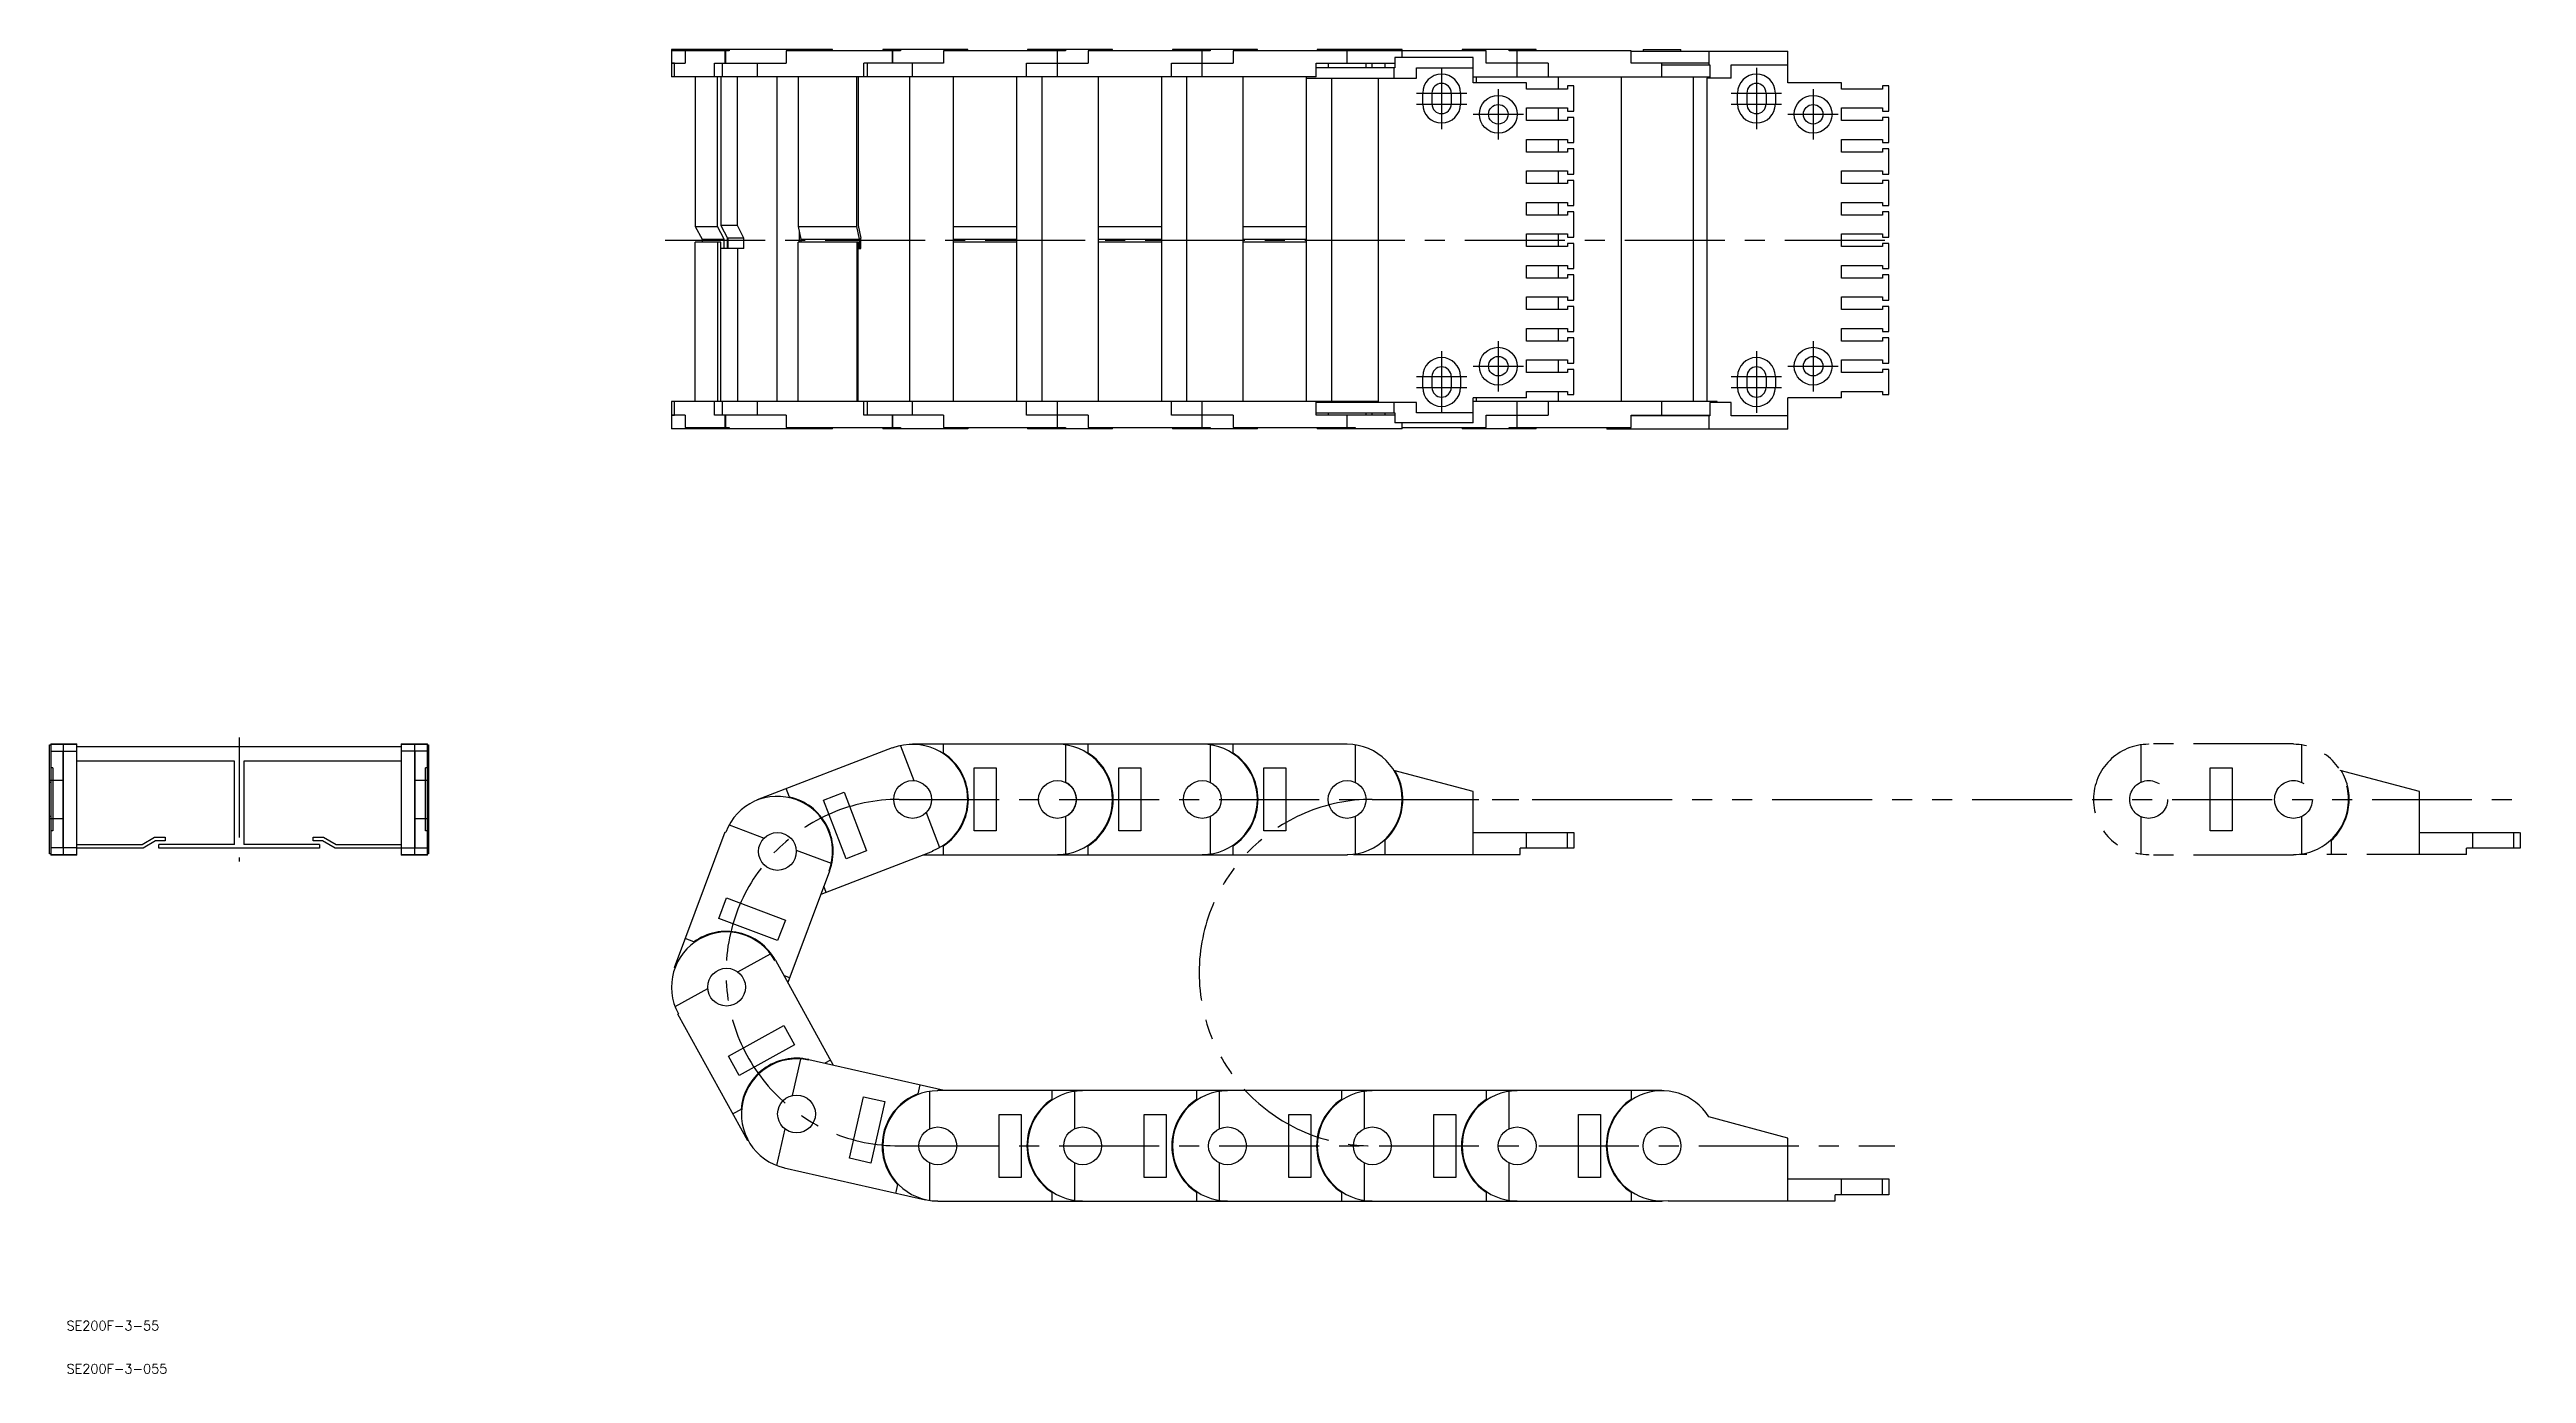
# Model space of a CAD drawing. Extents: x -198 to 589, y -300 to 120.
import ezdxf

# ---------------------------------------------------------------- set-up
doc = ezdxf.new("R2010")
doc.units = 0
doc.linetypes.add('CENTER', pattern=[50.8, 31.75, -6.35, 6.35, -6.35])
doc.linetypes.add('PHANTOM', pattern=[63.5, 31.75, -6.35, 6.35, -6.35, 6.35, -6.35])
doc.layers.get('0').update_dxf_attribs({"linetype": 'CONTINUOUS'})
doc.layers.add('CENTER', color=1, linetype='CONTINUOUS')
doc.styles.get("Standard").update_dxf_attribs({"font": 'txt.shx', "height": 3, "bigfont": 'bigfont.shx'})

# ---------------------------------------------------------------- blocks, each defined once
blk = doc.blocks.new('*U2')
at = {"color": 7, "linetype": 'CONTINUOUS'}
blk.add_text('SE200F-3-055', height=3, dxfattribs=at).set_placement((-192.13, -299.96))
blk = doc.blocks.new('*U3')
at = {"color": 7, "linetype": 'CONTINUOUS'}
blk.add_text('SE200F-3-55', height=3, dxfattribs=at).set_placement((-192.13, -286.29))

msp = doc.modelspace()

# ---------------------------------------------------------------- linework, layer by layer
at = {"color": 7, "linetype": 'CONTINUOUS'}
for p, q in [((0, 120.4), (0, 111.7)), ((51.15, 120.4), (0, 120.4)), ((18.32, 120), (0, 120)), ((4.37, 120), (4.37, 116.05)), ((17.08, 116.05), (17.08, 120)), ((17.27, 116.05), (17.27, 120)), ((18.32, 120.4), (18.32, 120)), ((36.45, 120), (36.45, 116.05)), ((72.7, 120), (36.45, 120)), ((51.15, 120), (51.15, 120.4)), ((94.09, 120.4), (67.09, 120.4)), ((67.09, 120.4), (67.09, 120)), ((70.23, 116.05), (70.23, 120)), ((70.3, 116.05), (70.3, 120)), ((70.59, 120.4), (70.59, 120)), ((72.7, 120.4), (72.7, 120)), ((86.39, 120), (86.39, 116.05)), ((125.09, 120), (86.39, 120)), ((94.09, 120), (94.09, 120.4)), ((140.09, 120.4), (113.09, 120.4)), ((113.09, 120.4), (113.09, 120)), ((116.59, 120.4), (116.59, 120)), ((122.59, 111.7), (122.59, 120)), ((125.09, 120.4), (125.09, 120)), ((171.09, 120), (132.39, 120)), ((132.39, 120), (132.39, 116.05)), ((140.09, 120), (140.09, 120.4)), ((186.09, 120.4), (159.09, 120.4)), ((159.09, 120.4), (159.09, 120)), ((162.59, 120.4), (162.59, 120)), ((168.59, 111.7), (168.59, 120)), ((171.09, 120.4), (171.09, 120)), ((178.39, 120), (178.39, 116.05)), ((258.79, 120), (178.39, 120)), ((186.09, 120), (186.09, 120.4)), ((232.09, 120.4), (205.09, 120.4)), ((205.09, 120.4), (205.09, 120)), ((214.59, 116.05), (214.59, 120)), ((217.09, 120.4), (217.09, 120)), ((232.09, 117.85), (232.09, 120.4)), ((274.59, 120.4), (251.09, 120.4)), ((251.09, 120.4), (251.09, 120)), ((258.79, 116.05), (258.79, 120)), ((266.09, 120), (266.09, 120.4)), ((304.79, 120), (266.09, 120)), ((268.59, 111.7), (268.59, 120)), ((274.59, 120), (274.59, 120.4)), ((304.79, 116.05), (304.79, 120)), ((304.79, 119.85), (354.59, 119.85)), ((308.59, 120.4), (320.59, 120.4)), ((308.59, 120.4), (308.59, 119.85)), ((320.59, 119.85), (320.59, 120.4)), ((329.45, 119.85), (329.45, 115.6)), ((354.59, 109.85), (354.59, 119.85)), ((0, 116.05), (4.37, 116.05)), ((0.93, 116.05), (0, 116.05)), ((204.79, 111.7), (0, 111.7)), ((0.93, 111.7), (0.93, 116.05)), ((7.55, 111.7), (7.55, 64.2)), ((13.64, 111.7), (13.64, 116.05)), ((13.64, 116.05), (36.45, 116.05)), ((14.58, 64.2), (14.58, 111.7)), ((15.7, 111.7), (15.7, 64.52)), ((16.15, 116.05), (16.15, 111.7)), ((20.92, 64.52), (20.92, 111.7)), ((27.3, 111.7), (27.3, 116.05)), ((33.49, 111.7), (33.49, 8.7)), ((40.22, 111.7), (40.22, 64.2)), ((58.89, 64.2), (58.89, 111.7)), ((59.32, 111.7), (59.32, 64.52)), ((61.08, 111.7), (61.08, 116.05)), ((86.39, 116.05), (61.08, 116.05)), ((62.15, 116.05), (62.15, 111.7)), ((75.58, 111.7), (75.58, 8.7)), ((76.59, 111.7), (76.59, 116.05)), ((89.59, 8.7), (89.59, 111.7)), ((109.59, 111.7), (109.59, 8.7)), ((112.79, 116.05), (132.39, 116.05)), ((112.79, 111.7), (112.79, 116.05)), ((117.59, 111.7), (117.59, 8.7)), ((135.59, 8.7), (135.59, 111.7)), ((155.59, 111.7), (155.59, 8.7)), ((158.79, 116.05), (178.39, 116.05)), ((158.79, 111.7), (158.79, 116.05)), ((163.59, 111.7), (163.59, 8.7)), ((181.59, 8.7), (181.59, 111.7)), ((201.59, 111.7), (201.59, 8.7)), ((201.59, 111.35), (236.59, 111.35)), ((204.79, 116.05), (229.73, 116.05)), ((204.79, 111.7), (204.79, 116.05)), ((229.73, 114.6), (204.79, 114.6)), ((208.59, 116.05), (208.59, 114.6)), ((209.59, 111.35), (209.59, 8.7)), ((220.59, 114.6), (220.59, 116.05)), ((222.59, 114.6), (222.59, 116.05)), ((224.59, 8.35), (224.59, 111.35)), ((226.59, 116.05), (226.59, 114.6)), ((229.45, 114.6), (229.45, 111.35)), ((254.59, 117.85), (229.73, 117.85)), ((229.73, 117.85), (229.73, 114.6)), ((236.59, 114.6), (254.59, 114.6)), ((236.59, 111.35), (236.59, 114.6)), ((254.59, 109.85), (254.59, 117.85)), ((254.59, 111.7), (329.73, 111.7)), ((255.59, 111.7), (255.59, 109.85)), ((278.39, 116.05), (258.79, 116.05)), ((278.39, 116.05), (278.39, 111.7)), ((281.59, 111.7), (281.59, 107.85)), ((301.59, 111.7), (301.59, 8.7)), ((329.45, 116.05), (304.79, 116.05)), ((314.59, 111.7), (314.59, 116.05)), ((314.59, 115.6), (329.73, 115.6)), ((324.59, 8.7), (324.59, 111.7)), ((328.84, 111.35), (328.84, 8.7)), ((336.59, 111.35), (328.84, 111.35)), ((329.73, 115.6), (329.73, 111.35)), ((336.59, 115.6), (354.59, 115.6)), ((336.59, 111.35), (336.59, 115.6)), ((238.59, 103.1), (238.59, 106.6)), ((241.54, 106.6), (241.54, 103.1)), ((247.64, 106.6), (247.64, 103.1)), ((250.59, 106.6), (250.59, 103.1)), ((271.59, 109.85), (254.59, 109.85)), ((271.59, 107.85), (271.59, 109.85)), ((284.59, 107.85), (271.59, 107.85)), ((284.59, 108.85), (284.59, 107.85)), ((286.59, 108.85), (284.59, 108.85)), ((286.59, 100.85), (286.59, 108.85)), ((338.59, 103.1), (338.59, 106.6)), ((341.54, 106.6), (341.54, 103.1)), ((347.64, 106.6), (347.64, 103.1)), ((350.59, 106.6), (350.59, 103.1)), ((371.59, 109.85), (354.59, 109.85)), ((371.59, 107.85), (371.59, 109.85)), ((384.59, 107.85), (371.59, 107.85)), ((386.59, 108.85), (384.59, 108.85)), ((384.59, 108.85), (384.59, 107.85)), ((386.59, 100.85), (386.59, 108.85)), ((271.59, 101.85), (284.59, 101.85)), ((271.59, 97.85), (271.59, 101.85)), ((284.59, 97.85), (271.59, 97.85)), ((281.59, 101.85), (281.59, 97.85)), ((284.59, 101.85), (284.59, 100.85)), ((284.59, 100.85), (286.59, 100.85)), ((284.59, 98.85), (284.59, 97.85)), ((286.59, 98.85), (284.59, 98.85)), ((286.59, 90.85), (286.59, 98.85)), ((371.59, 101.85), (384.59, 101.85)), ((371.59, 97.85), (371.59, 101.85)), ((384.59, 97.85), (371.59, 97.85)), ((384.59, 101.85), (384.59, 100.85)), ((384.59, 100.85), (386.59, 100.85)), ((386.59, 98.85), (384.59, 98.85)), ((384.59, 98.85), (384.59, 97.85)), ((386.59, 90.85), (386.59, 98.85)), ((271.59, 91.85), (284.59, 91.85)), ((271.59, 87.85), (271.59, 91.85)), ((284.59, 87.85), (271.59, 87.85)), ((281.59, 91.85), (281.59, 87.85)), ((284.59, 91.85), (284.59, 90.85)), ((284.59, 90.85), (286.59, 90.85)), ((284.59, 88.85), (284.59, 87.85)), ((286.59, 88.85), (284.59, 88.85)), ((286.59, 80.85), (286.59, 88.85)), ((371.59, 91.85), (384.59, 91.85)), ((371.59, 87.85), (371.59, 91.85)), ((384.59, 87.85), (371.59, 87.85)), ((384.59, 91.85), (384.59, 90.85)), ((384.59, 90.85), (386.59, 90.85)), ((384.59, 88.85), (384.59, 87.85)), ((386.59, 88.85), (384.59, 88.85)), ((386.59, 80.85), (386.59, 88.85)), ((271.59, 77.85), (271.59, 81.85)), ((271.59, 81.85), (284.59, 81.85)), ((281.59, 81.85), (281.59, 77.85)), ((284.59, 81.85), (284.59, 80.85)), ((284.59, 80.85), (286.59, 80.85)), ((284.59, 78.85), (284.59, 77.85)), ((286.59, 78.85), (284.59, 78.85)), ((286.59, 70.85), (286.59, 78.85)), ((371.59, 81.85), (384.59, 81.85)), ((371.59, 77.85), (371.59, 81.85)), ((384.59, 81.85), (384.59, 80.85)), ((384.59, 80.85), (386.59, 80.85)), ((386.59, 78.85), (384.59, 78.85)), ((384.59, 78.85), (384.59, 77.85)), ((386.59, 70.85), (386.59, 78.85)), ((284.59, 77.85), (271.59, 77.85)), ((271.59, 71.85), (284.59, 71.85)), ((271.59, 67.85), (271.59, 71.85)), ((281.59, 71.85), (281.59, 67.85)), ((284.59, 71.85), (284.59, 70.85)), ((284.59, 70.85), (286.59, 70.85)), ((384.59, 77.85), (371.59, 77.85)), ((371.59, 71.85), (384.59, 71.85)), ((371.59, 67.85), (371.59, 71.85)), ((384.59, 71.85), (384.59, 70.85)), ((384.59, 70.85), (386.59, 70.85)), ((7.55, 64.2), (14.58, 64.2)), ((7.55, 64.2), (9.72, 60.2)), ((16.74, 60.2), (14.58, 64.2)), ((20.92, 64.52), (15.7, 64.52)), ((15.7, 64.52), (17.84, 60.56)), ((22.94, 60.52), (20.92, 64.52)), ((40.22, 64.2), (58.89, 64.2)), ((40.22, 64.2), (41.05, 60.2)), ((59.72, 60.2), (58.89, 64.2)), ((59.32, 64.52), (60.14, 60.56)), ((89.59, 64.2), (109.59, 64.2)), ((135.59, 64.2), (155.59, 64.2)), ((181.59, 64.2), (201.59, 64.2)), ((284.59, 67.85), (271.59, 67.85)), ((284.59, 68.85), (284.59, 67.85)), ((286.59, 68.85), (284.59, 68.85)), ((286.59, 60.85), (286.59, 68.85)), ((384.59, 67.85), (371.59, 67.85)), ((386.59, 68.85), (384.59, 68.85)), ((384.59, 68.85), (384.59, 67.85)), ((386.59, 60.85), (386.59, 68.85)), ((7.55, 8.7), (7.55, 59.2)), ((15.7, 59.2), (7.55, 59.2)), ((9.72, 60.2), (9.72, 59.2)), ((9.72, 60.2), (16.74, 60.2)), ((14.58, 59.2), (14.58, 8.7)), ((15.7, 8.7), (15.7, 59.2)), ((22.94, 57.2), (15.7, 57.2)), ((16.74, 57.2), (16.74, 60.2)), ((17.84, 57.2), (17.84, 60.56)), ((17.86, 60.52), (17.86, 57.2)), ((22.94, 60.52), (17.86, 60.52)), ((20.92, 57.2), (20.92, 8.7)), ((22.94, 57.2), (22.94, 60.52)), ((40.22, 8.7), (40.22, 59.2)), ((59.32, 59.2), (40.22, 59.2)), ((40.51, 62.8), (40.51, 59.2)), ((41.05, 60.2), (41.05, 59.2)), ((41.05, 60.2), (59.72, 60.2)), ((58.89, 59.2), (58.89, 8.7)), ((59.32, 8.7), (59.32, 59.2)), ((59.32, 57.2), (60.14, 57.2)), ((59.72, 57.2), (59.72, 60.2)), ((60.14, 57.2), (60.14, 60.56)), ((89.59, 60.2), (109.59, 60.2)), ((109.59, 59.2), (89.59, 59.2)), ((135.59, 60.2), (155.59, 60.2)), ((155.59, 59.2), (135.59, 59.2)), ((181.59, 60.2), (201.59, 60.2)), ((201.59, 59.2), (181.59, 59.2)), ((271.59, 57.85), (271.59, 61.85)), ((271.59, 61.85), (284.59, 61.85)), ((284.59, 57.85), (271.59, 57.85)), ((281.59, 61.85), (281.59, 57.85)), ((284.59, 61.85), (284.59, 60.85)), ((284.59, 60.85), (286.59, 60.85)), ((284.59, 58.85), (284.59, 57.85)), ((286.59, 58.85), (284.59, 58.85)), ((286.59, 50.85), (286.59, 58.85)), ((371.59, 57.85), (371.59, 61.85)), ((371.59, 61.85), (384.59, 61.85)), ((384.59, 57.85), (371.59, 57.85)), ((384.59, 61.85), (384.59, 60.85)), ((384.59, 60.85), (386.59, 60.85)), ((386.59, 58.85), (384.59, 58.85)), ((384.59, 58.85), (384.59, 57.85)), ((386.59, 50.85), (386.59, 58.85)), ((271.59, 51.85), (284.59, 51.85)), ((271.59, 47.85), (271.59, 51.85)), ((284.59, 47.85), (271.59, 47.85)), ((281.59, 51.85), (281.59, 47.85)), ((284.59, 51.85), (284.59, 50.85)), ((284.59, 50.85), (286.59, 50.85)), ((284.59, 48.85), (284.59, 47.85)), ((286.59, 48.85), (284.59, 48.85)), ((286.59, 40.85), (286.59, 48.85)), ((371.59, 51.85), (384.59, 51.85)), ((371.59, 47.85), (371.59, 51.85)), ((384.59, 47.85), (371.59, 47.85)), ((384.59, 51.85), (384.59, 50.85)), ((384.59, 50.85), (386.59, 50.85)), ((384.59, 48.85), (384.59, 47.85)), ((386.59, 48.85), (384.59, 48.85)), ((386.59, 40.85), (386.59, 48.85)), ((271.59, 37.85), (271.59, 41.85)), ((271.59, 41.85), (284.59, 41.85)), ((281.59, 41.85), (281.59, 37.85)), ((284.59, 41.85), (284.59, 40.85)), ((284.59, 40.85), (286.59, 40.85)), ((371.59, 41.85), (384.59, 41.85)), ((371.59, 37.85), (371.59, 41.85)), ((384.59, 41.85), (384.59, 40.85)), ((384.59, 40.85), (386.59, 40.85)), ((284.59, 37.85), (271.59, 37.85)), ((271.59, 31.85), (284.59, 31.85)), ((271.59, 27.85), (271.59, 31.85)), ((281.59, 31.85), (281.59, 27.85)), ((284.59, 38.85), (284.59, 37.85)), ((286.59, 38.85), (284.59, 38.85)), ((284.59, 31.85), (284.59, 30.85)), ((286.59, 30.85), (286.59, 38.85)), ((384.59, 37.85), (371.59, 37.85)), ((371.59, 31.85), (384.59, 31.85)), ((371.59, 27.85), (371.59, 31.85)), ((386.59, 38.85), (384.59, 38.85)), ((384.59, 38.85), (384.59, 37.85)), ((384.59, 31.85), (384.59, 30.85)), ((386.59, 30.85), (386.59, 38.85)), ((284.59, 27.85), (271.59, 27.85)), ((284.59, 30.85), (286.59, 30.85)), ((284.59, 28.85), (284.59, 27.85)), ((286.59, 28.85), (284.59, 28.85)), ((286.59, 20.85), (286.59, 28.85)), ((384.59, 27.85), (371.59, 27.85)), ((384.59, 30.85), (386.59, 30.85)), ((386.59, 28.85), (384.59, 28.85)), ((384.59, 28.85), (384.59, 27.85)), ((386.59, 20.85), (386.59, 28.85)), ((238.59, 13.1), (238.59, 16.6)), ((241.54, 16.6), (241.54, 13.1)), ((247.64, 16.6), (247.64, 13.1)), ((250.59, 16.6), (250.59, 13.1)), ((271.59, 21.85), (284.59, 21.85)), ((271.59, 17.85), (271.59, 21.85)), ((284.59, 17.85), (271.59, 17.85)), ((281.59, 21.85), (281.59, 17.85)), ((284.59, 21.85), (284.59, 20.85)), ((284.59, 20.85), (286.59, 20.85)), ((284.59, 18.85), (284.59, 17.85)), ((286.59, 18.85), (284.59, 18.85)), ((286.59, 10.85), (286.59, 18.85)), ((338.59, 13.1), (338.59, 16.6)), ((341.54, 16.6), (341.54, 13.1)), ((347.64, 16.6), (347.64, 13.1)), ((350.59, 16.6), (350.59, 13.1)), ((371.59, 21.85), (384.59, 21.85)), ((371.59, 17.85), (371.59, 21.85)), ((384.59, 17.85), (371.59, 17.85)), ((384.59, 21.85), (384.59, 20.85)), ((384.59, 20.85), (386.59, 20.85)), ((386.59, 18.85), (384.59, 18.85)), ((384.59, 18.85), (384.59, 17.85)), ((386.59, 10.85), (386.59, 18.85)), ((0, 8.7), (0, 0)), ((224.59, 8.7), (0, 8.7)), ((0.93, 4.35), (0.93, 8.7)), ((13.64, 4.35), (13.64, 8.7)), ((16.15, 8.7), (16.15, 4.35)), ((27.3, 4.35), (27.3, 8.7)), ((61.08, 4.35), (61.08, 8.7)), ((62.15, 8.7), (62.15, 4.36)), ((76.59, 4.35), (76.59, 8.7)), ((112.79, 4.35), (112.79, 8.7)), ((122.59, 0.4), (122.59, 8.7)), ((158.79, 4.35), (158.79, 8.7)), ((168.59, 0.4), (168.59, 8.7)), ((204.79, 4.36), (204.79, 8.7)), ((236.59, 8.35), (204.79, 8.35)), ((222.59, 8.35), (222.59, 8.7)), ((229.45, 8.35), (229.45, 5.1)), ((236.59, 5.1), (236.59, 8.35)), ((254.59, 1.85), (254.59, 9.85)), ((271.59, 9.85), (254.59, 9.85)), ((332.09, 8.7), (254.59, 8.7)), ((255.59, 9.85), (255.59, 8.7)), ((268.59, 0.4), (268.59, 8.7)), ((271.59, 11.85), (284.59, 11.85)), ((271.59, 9.85), (271.59, 11.85)), ((278.39, 8.7), (278.39, 4.35)), ((281.59, 11.85), (281.59, 8.7)), ((284.59, 11.85), (284.59, 10.85)), ((284.59, 10.85), (286.59, 10.85)), ((314.59, 4.35), (314.59, 8.7)), ((329.73, 8.35), (329.73, 4.1)), ((336.59, 8.35), (329.73, 8.35)), ((332.09, 8.35), (332.09, 8.7)), ((336.59, 4.1), (336.59, 8.35)), ((354.59, -0.15), (354.59, 9.85)), ((371.59, 9.85), (354.59, 9.85)), ((371.59, 11.85), (384.59, 11.85)), ((371.59, 9.85), (371.59, 11.85)), ((384.59, 11.85), (384.59, 10.85)), ((384.59, 10.85), (386.59, 10.85)), ((4.37, 4.36), (0, 4.36)), ((0, 4.35), (0.93, 4.35)), ((51.15, 0), (0, 0)), ((4.37, 4.36), (4.37, 0.4)), ((4.37, 0.4), (18.32, 0.4)), ((36.45, 4.35), (13.64, 4.35)), ((17.08, 0.4), (17.08, 4.35)), ((17.27, 0.4), (17.27, 4.35)), ((18.32, 0.4), (18.32, 0)), ((36.45, 4.35), (36.45, 0.4)), ((36.45, 0.4), (72.7, 0.4)), ((51.15, 0), (51.15, 0.4)), ((86.39, 4.35), (61.08, 4.35)), ((67.09, 0.4), (67.09, 0)), ((94.09, 0), (67.09, 0)), ((70.23, 0.4), (70.23, 4.35)), ((70.3, 0.4), (70.3, 4.35)), ((70.59, 0.4), (70.59, 0)), ((72.7, 0.4), (72.7, 0)), ((86.39, 4.35), (86.39, 0.4)), ((86.39, 0.4), (125.09, 0.4)), ((94.09, 0.4), (94.09, 0)), ((132.39, 4.35), (112.79, 4.35)), ((113.09, 0.4), (113.09, 0)), ((140.09, 0), (113.09, 0)), ((116.59, 0.4), (116.59, 0)), ((125.09, 0.4), (125.09, 0)), ((132.39, 4.35), (132.39, 0.4)), ((132.39, 0.4), (171.09, 0.4)), ((140.09, 0), (140.09, 0.4)), ((178.39, 4.35), (158.79, 4.35)), ((159.09, 0.4), (159.09, 0)), ((186.09, 0), (159.09, 0)), ((162.59, 0.4), (162.59, 0)), ((171.09, 0.4), (171.09, 0)), ((178.39, 4.35), (178.39, 0.4)), ((178.39, 0.4), (217.09, 0.4)), ((186.09, 0), (186.09, 0.4)), ((204.79, 5.1), (229.73, 5.1)), ((229.73, 4.36), (204.79, 4.36)), ((205.09, 0.4), (205.09, 0)), ((232.09, 0), (205.09, 0)), ((208.59, 5.1), (208.59, 4.35)), ((214.59, 0.4), (214.59, 4.35)), ((217.09, 0.4), (217.09, 0)), ((220.59, 4.35), (220.59, 5.1)), ((222.59, 4.35), (222.59, 5.1)), ((226.59, 5.1), (226.59, 4.36)), ((229.73, 5.1), (229.73, 1.85)), ((254.59, 1.85), (229.73, 1.85)), ((232.09, 0), (232.09, 1.85)), ((232.09, 0.4), (258.79, 0.4)), ((254.59, 5.1), (236.59, 5.1)), ((251.09, 0.4), (251.09, 0)), ((274.59, 0), (251.09, 0)), ((258.79, 0.4), (258.79, 4.35)), ((258.79, 4.35), (278.39, 4.35)), ((266.09, 0.4), (304.79, 0.4)), ((266.09, 0), (266.09, 0.4)), ((274.59, 0), (274.59, 0.4)), ((297.09, 0.4), (297.09, -0.15)), ((304.79, 0.4), (304.79, 4.35)), ((304.79, 4.35), (329.73, 4.35)), ((329.73, 4.1), (304.79, 4.1)), ((308.59, 4.35), (308.59, 4.1)), ((320.59, 4.1), (320.59, 4.35)), ((324.59, 4.1), (324.59, 4.35)), ((329.45, 4.1), (329.45, -0.15)), ((354.59, 4.1), (336.59, 4.1)), ((354.59, -0.15), (297.09, -0.15)), ((-197.53, -135.02), (-197.53, -100.38)), ((-197.53, -100.38), (-197.13, -100.38)), ((-197.13, -100), (-197.13, -135.4)), ((-197.13, -100), (-188.83, -100)), ((-197.13, -100.2), (-188.83, -100.2)), ((-193.18, -100), (-193.18, -135.4)), ((-188.83, -135.4), (-188.83, -100)), ((-85.83, -101), (-188.83, -101)), ((-85.83, -100), (-85.83, -135.4)), ((-85.83, -100), (-77.53, -100)), ((-85.83, -100.2), (-77.53, -100.2)), ((-81.48, -135.4), (-81.48, -100)), ((-77.53, -135.4), (-77.53, -100)), ((-77.53, -100.38), (-77.13, -100.38)), ((-77.13, -100.38), (-77.13, -135.02)), ((27.3, -117.7), (70.23, -101.18)), ((70.23, -101.18), (70.3, -101.37)), ((72.7, -100.64), (76.96, -111.71)), ((76.59, -100), (214.59, -100)), ((76.59, -100.2), (76.59, -100)), ((86.39, -102.96), (86.39, -100)), ((122.59, -100), (122.59, -100.2)), ((125.09, -100.38), (125.09, -112.25)), ((132.39, -102.96), (132.39, -100)), ((168.59, -100), (168.59, -100.2)), ((171.09, -100.38), (171.09, -112.25)), ((178.39, -102.96), (178.39, -100)), ((214.59, -100), (214.59, -100.2)), ((217.09, -100.38), (217.09, -112.25)), ((-197.13, -102.34), (-188.83, -102.34)), ((-196.53, -107.7), (-197.13, -107.7)), ((-196.53, -107.7), (-196.53, -127.7)), ((-193.18, -133.06), (-193.18, -102.34)), ((-138.83, -105.5), (-188.83, -105.5)), ((-138.83, -132), (-138.83, -105.5)), ((-135.83, -105.5), (-135.83, -132)), ((-85.83, -105.5), (-135.83, -105.5)), ((-77.53, -102.34), (-85.83, -102.34)), ((-81.49, -102.34), (-81.49, -133.06)), ((-78.13, -127.7), (-78.13, -107.7)), ((-77.53, -107.7), (-78.13, -107.7)), ((96.09, -127.7), (96.09, -107.7)), ((96.09, -107.7), (103.09, -107.7)), ((103.09, -107.7), (103.09, -127.7)), ((142.09, -127.7), (142.09, -107.7)), ((142.09, -107.7), (149.09, -107.7)), ((149.09, -107.7), (149.09, -127.7)), ((188.09, -107.7), (195.09, -107.7)), ((188.09, -127.7), (188.09, -107.7)), ((195.09, -107.7), (195.09, -127.7)), ((254.59, -115.2), (229.45, -108.47)), ((-193.18, -111.7), (-197.53, -111.7)), ((-197.53, -112.25), (-197.13, -112.25)), ((-193.18, -111.59), (-193.18, -111.59)), ((-81.49, -111.59), (-81.48, -111.59)), ((-77.13, -111.7), (-81.48, -111.7)), ((-77.53, -112.25), (-77.13, -112.25)), ((27.37, -117.89), (27.3, -117.7)), ((37.51, -116.94), (36.45, -114.18)), ((48.26, -117.88), (54.8, -115.37)), ((55.45, -136.55), (48.26, -117.88)), ((54.8, -115.37), (61.98, -134.04)), ((254.59, -135.2), (254.59, -115.2)), ((-197.13, -123.15), (-197.53, -123.15)), ((-197.53, -123.7), (-193.18, -123.7)), ((-193.18, -123.81), (-193.18, -123.81)), ((-81.48, -123.81), (-81.49, -123.81)), ((-81.48, -123.7), (-77.13, -123.7)), ((-77.13, -123.15), (-77.53, -123.15)), ((18.32, -125.79), (29.43, -129.96)), ((80.88, -121.89), (85.14, -132.97)), ((125.09, -123.15), (125.09, -135.02)), ((171.09, -123.15), (171.09, -135.02)), ((217.09, -123.15), (217.09, -135.02)), ((-196.53, -127.7), (-197.13, -127.7)), ((-188.83, -133.06), (-197.13, -133.06)), ((-188.83, -132), (-168.15, -132)), ((-167.83, -133.2), (-188.83, -133.2)), ((-168.15, -132), (-164.15, -129.69)), ((-163.83, -130.89), (-167.83, -133.2)), ((-164.15, -129.69), (-160.83, -129.69)), ((-160.83, -130.89), (-163.83, -130.89)), ((-138.83, -132), (-162.83, -132)), ((-162.83, -133.2), (-162.83, -132)), ((-111.83, -133.2), (-162.83, -133.2)), ((-160.83, -129.69), (-160.83, -130.89)), ((-111.83, -132), (-135.83, -132)), ((-113.83, -129.69), (-110.51, -129.69)), ((-113.83, -130.89), (-113.83, -129.69)), ((-110.83, -130.89), (-113.83, -130.89)), ((-111.83, -132), (-111.83, -133.2)), ((-106.83, -133.2), (-110.83, -130.89)), ((-110.51, -129.69), (-106.51, -132)), ((-85.83, -133.2), (-106.83, -133.2)), ((-106.51, -132), (-85.83, -132)), ((-85.83, -133.06), (-77.53, -133.06)), ((-77.53, -127.7), (-78.13, -127.7)), ((0.93, -171.07), (17.08, -128)), ((17.08, -128), (17.27, -128.07)), ((86.39, -135.4), (86.39, -132.44)), ((103.09, -127.7), (96.09, -127.7)), ((132.39, -135.4), (132.39, -132.44)), ((149.09, -127.7), (142.09, -127.7)), ((178.39, -135.4), (178.39, -132.44)), ((195.09, -127.7), (188.09, -127.7)), ((226.59, -130.71), (226.59, -135.2)), ((254.59, -128.2), (286.59, -128.2)), ((269.59, -135.2), (269.59, -133.2)), ((286.59, -133.2), (269.59, -133.2)), ((271.59, -133.2), (271.59, -128.2)), ((284.59, -133.2), (284.59, -128.2)), ((286.59, -128.2), (286.59, -133.2)), ((-197.13, -135.02), (-197.53, -135.02)), ((-197.13, -135.2), (-188.83, -135.2)), ((-188.83, -135.4), (-197.13, -135.4)), ((-85.83, -135.2), (-77.53, -135.2)), ((-77.53, -135.4), (-85.83, -135.4)), ((-77.13, -135.02), (-77.53, -135.02)), ((50.23, -140.43), (36.93, -175.87)), ((39.64, -133.79), (50.75, -137.96)), ((82.94, -134.22), (47.43, -147.88)), ((50.04, -140.36), (50.23, -140.43)), ((61.98, -134.04), (55.45, -136.55)), ((214.59, -135.4), (79.87, -135.4)), ((82.87, -134.03), (82.94, -134.22)), ((122.59, -135.2), (122.59, -135.4)), ((168.59, -135.2), (168.59, -135.4)), ((214.59, -135.2), (214.59, -135.4)), ((216.59, -135.2), (216.59, -135.09)), ((216.59, -135.2), (269.59, -135.2)), ((14.99, -155.52), (17.44, -148.96)), ((17.44, -148.96), (36.17, -155.99)), ((49.16, -147.22), (48.41, -145.28)), ((33.71, -162.54), (14.99, -155.52)), ((36.17, -155.99), (33.71, -162.54)), ((7.14, -162.94), (4.37, -161.9)), ((1.11, -171.14), (0.93, -171.07)), ((21.07, -172.46), (31.46, -166.73)), ((32.82, -168.84), (33, -168.74)), ((33, -168.74), (51.37, -202.05)), ((1.13, -183.46), (11.52, -177.73)), ((37.51, -174.33), (35.71, -173.65)), ((2, -185.84), (2.18, -185.74)), ((24.22, -226.12), (2, -185.84)), ((18.16, -199.19), (35.67, -189.53)), ((39.06, -195.66), (21.54, -205.32)), ((35.67, -189.53), (39.06, -195.66)), ((21.54, -205.32), (18.16, -199.19)), ((38.48, -211.7), (41.09, -200.12)), ((43.57, -200.5), (43.62, -200.3)), ((43.62, -200.3), (86.56, -210)), ((50.48, -200.44), (48.66, -201.44)), ((56.53, -231.62), (60.94, -212.11)), ((60.94, -212.11), (67.77, -213.65)), ((78.93, -208.28), (78.27, -211.16)), ((82.09, -222.25), (82.09, -210.38)), ((84.59, -210), (314.59, -210)), ((84.59, -210.2), (84.59, -210)), ((120.79, -210), (120.79, -212.96)), ((128.09, -222.25), (128.09, -210.38)), ((130.59, -210.2), (130.59, -210)), ((166.79, -210), (166.79, -212.96)), ((174.09, -222.25), (174.09, -210.38)), ((176.59, -210.2), (176.59, -210)), ((212.79, -210), (212.79, -212.96)), ((220.09, -222.25), (220.09, -210.38)), ((222.59, -210.2), (222.59, -210)), ((258.79, -210), (258.79, -212.96)), ((266.09, -222.25), (266.09, -210.38)), ((268.59, -210.2), (268.59, -210)), ((304.79, -210), (304.79, -212.96)), ((314.59, -210), (314.59, -210.2)), ((22.08, -216.1), (19.48, -217.53)), ((67.77, -213.65), (63.36, -233.16)), ((104.09, -237.7), (104.09, -217.7)), ((104.09, -217.7), (111.09, -217.7)), ((111.09, -217.7), (111.09, -237.7)), ((150.09, -237.7), (150.09, -217.7)), ((150.09, -217.7), (157.09, -217.7)), ((157.09, -217.7), (157.09, -237.7)), ((196.09, -237.7), (196.09, -217.7)), ((196.09, -217.7), (203.09, -217.7)), ((203.09, -217.7), (203.09, -237.7)), ((242.09, -237.7), (242.09, -217.7)), ((242.09, -217.7), (249.09, -217.7)), ((249.09, -217.7), (249.09, -237.7)), ((288.09, -237.7), (288.09, -217.7)), ((288.09, -217.7), (295.09, -217.7)), ((295.09, -217.7), (295.09, -237.7)), ((354.59, -225.2), (329.45, -218.47)), ((24.39, -226.02), (24.22, -226.12)), ((33.46, -233.91), (36.08, -222.34)), ((354.59, -245.2), (354.59, -225.2)), ((35.82, -234.83), (35.86, -234.64)), ((80.69, -244.97), (35.82, -234.83)), ((63.36, -233.16), (56.53, -231.62)), ((82.09, -245.02), (82.09, -233.15)), ((128.09, -245.02), (128.09, -233.15)), ((174.09, -245.02), (174.09, -233.15)), ((220.09, -245.02), (220.09, -233.15)), ((266.09, -245.02), (266.09, -233.15)), ((71.78, -239.92), (71.13, -242.81)), ((111.09, -237.7), (104.09, -237.7)), ((120.79, -242.44), (120.79, -245.4)), ((157.09, -237.7), (150.09, -237.7)), ((166.79, -242.44), (166.79, -245.4)), ((203.09, -237.7), (196.09, -237.7)), ((212.79, -242.44), (212.79, -245.4)), ((249.09, -237.7), (242.09, -237.7)), ((258.79, -242.44), (258.79, -245.4)), ((295.09, -237.7), (288.09, -237.7)), ((304.79, -242.44), (304.79, -245.4)), ((354.59, -238.2), (386.59, -238.2)), ((369.59, -245.2), (369.59, -243.2)), ((386.59, -243.2), (369.59, -243.2)), ((371.59, -243.2), (371.59, -238.2)), ((384.59, -243.2), (384.59, -238.2)), ((386.59, -238.2), (386.59, -243.2)), ((80.73, -244.77), (80.69, -244.97)), ((84.59, -245.4), (84.59, -245.2)), ((314.59, -245.4), (84.59, -245.4)), ((130.59, -245.4), (130.59, -245.2)), ((176.59, -245.4), (176.59, -245.2)), ((222.59, -245.4), (222.59, -245.2)), ((268.59, -245.4), (268.59, -245.2)), ((314.59, -245.2), (314.59, -245.4)), ((316.59, -245.09), (316.59, -245.2)), ((316.59, -245.2), (369.59, -245.2))]:
    msp.add_line(p, q, dxfattribs=at)
at = {"color": 3, "linetype": 'PHANTOM'}
for p, q in [((466.65, -100.38), (466.65, -112.25)), ((515.15, -100), (469.15, -100)), ((469.15, -100), (469.15, -100.2)), ((515.15, -100), (515.15, -100.2)), ((517.65, -100.38), (517.65, -112.25)), ((488.65, -127.7), (488.65, -107.7)), ((488.65, -107.7), (495.65, -107.7)), ((495.65, -107.7), (495.65, -127.7)), ((555.15, -115.2), (530.01, -108.47)), ((222.59, -117.7), (589.15, -117.7)), ((555.15, -135.2), (555.15, -115.2)), ((466.65, -123.15), (466.65, -135.02)), ((517.65, -123.15), (517.65, -135.02)), ((495.65, -127.7), (488.65, -127.7)), ((527.15, -130.71), (527.15, -135.2)), ((555.15, -128.2), (587.15, -128.2)), ((570.15, -135.2), (570.15, -133.2)), ((587.15, -133.2), (570.15, -133.2)), ((572.15, -133.2), (572.15, -128.2)), ((585.15, -133.2), (585.15, -128.2)), ((587.15, -128.2), (587.15, -133.2)), ((469.15, -135.2), (469.15, -135.4)), ((515.15, -135.4), (469.15, -135.4)), ((515.15, -135.2), (515.15, -135.4)), ((517.15, -135.2), (517.15, -135.09)), ((570.15, -135.2), (517.15, -135.2))]:
    msp.add_line(p, q, dxfattribs=at)
at = {"color": 7, "linetype": 'CONTINUOUS'}
for centre, radius in [((262.59, 99.85), 6), ((262.59, 99.85), 3.1), ((362.59, 99.85), 6), ((362.59, 99.85), 3.1), ((262.59, 19.85), 6), ((362.59, 19.85), 6), ((262.59, 19.85), 3.1), ((362.59, 19.85), 3.1), ((76.59, -117.7), 6), ((122.59, -117.7), 6), ((168.59, -117.7), 6), ((214.59, -117.7), 6), ((33.65, -134.22), 6), ((17.5, -177.29), 6), ((39.72, -217.57), 6), ((84.59, -227.7), 6), ((130.59, -227.7), 6), ((176.59, -227.7), 6), ((222.59, -227.7), 6), ((268.59, -227.7), 6), ((314.59, -227.7), 6)]:
    msp.add_circle(centre, radius, dxfattribs=at)
at = {"color": 3, "linetype": 'PHANTOM'}
for centre in [(469.15, -117.7), (515.15, -117.7)]:
    msp.add_circle(centre, 6, dxfattribs=at)
at = {"color": 7, "linetype": 'CONTINUOUS'}
for centre, radius, start, end in [((244.59, 106.6), 6, 0, 180), ((344.59, 106.6), 6, 0, 180), ((244.59, 103.1), 6, 180, 0), ((244.59, 106.6), 3.05, 0, 180), ((244.59, 103.1), 3.05, 180, 0), ((344.59, 103.1), 6, 180, 0), ((344.59, 106.6), 3.05, 0, 180), ((344.59, 103.1), 3.05, 180, 0), ((244.59, 16.6), 6, 0, 180), ((244.59, 16.6), 3.05, 0, 180), ((344.59, 16.6), 6, 0, 180), ((344.59, 16.6), 3.05, 0, 180), ((244.59, 13.1), 6, 180, 0), ((244.59, 13.1), 3.05, 180, 0), ((344.59, 13.1), 6, 180, 0), ((344.59, 13.1), 3.05, 180, 0), ((76.59, -117.7), 17.5, 291.04434, 111.04434), ((122.59, -117.7), 17.5, 270, 90), ((168.59, -117.7), 17.5, 270, 90), ((214.59, -117.7), 17.5, 270, 90), ((76.59, -117.7), 17.7, 303.61932, 56.38068), ((122.59, -117.7), 17.7, 303.61932, 56.38068), ((168.59, -117.7), 17.7, 303.61932, 56.38068), ((214.59, -117.7), 17.7, 312.68491, 31.16456), ((33.65, -134.22), 17.5, 339.43979, 159.43979), ((33.65, -134.22), 17.7, 339.43979, 77.42503), ((122.59, -117.7), 6, 294.62432, 65.37568), ((17.5, -177.29), 17.5, 28.87949, 208.87949), ((17.5, -177.29), 17.7, 28.86109, 125.82048), ((39.72, -217.57), 17.7, 77.27494, 175.26018), ((39.72, -217.57), 17.5, 77.27494, 257.27494), ((84.59, -227.7), 17.7, 110.89426, 223.65562), ((84.59, -227.7), 17.5, 90, 270), ((130.59, -227.7), 17.5, 90, 270), ((176.59, -227.7), 17.5, 90, 270), ((222.59, -227.7), 17.5, 90, 270), ((268.59, -227.7), 17.5, 90, 270), ((314.59, -227.7), 17.5, 31.85084, 276.56243), ((130.59, -227.7), 17.7, 123.61932, 236.38068), ((176.59, -227.7), 17.7, 123.61932, 236.38068), ((222.59, -227.7), 17.7, 123.61932, 236.38068), ((268.59, -227.7), 17.7, 123.61932, 236.38068), ((314.59, -227.7), 17.7, 123.61932, 236.38068)]:
    msp.add_arc(centre, radius, start, end, dxfattribs=at)
at = {"color": 3, "linetype": 'PHANTOM'}
for centre, radius, start, end in [((469.15, -117.7), 17.5, 90, 270), ((515.15, -117.7), 17.5, 270, 90), ((515.15, -117.7), 17.7, 312.68491, 31.16456), ((222.59, -172.7), 55, 90, 270)]:
    msp.add_arc(centre, radius, start, end, dxfattribs=at)
at = {"layer": 'CENTER', "color": 1, "linetype": 'CENTER'}
for p, q in [((244.59, 114.6), (244.59, 95.1)), ((344.59, 114.6), (344.59, 95.1)), ((236.59, 106.6), (252.59, 106.6)), ((236.59, 103.1), (252.59, 103.1)), ((262.59, 107.85), (262.59, 91.85)), ((336.59, 106.6), (352.59, 106.6)), ((336.59, 103.1), (352.59, 103.1)), ((362.59, 107.85), (362.59, 91.85)), ((254.59, 99.85), (270.59, 99.85)), ((354.59, 99.85), (370.59, 99.85)), ((-2, 59.85), (388.59, 59.85)), ((244.59, 24.6), (244.59, 5.1)), ((262.59, 27.85), (262.59, 11.85)), ((344.59, 24.6), (344.59, 5.1)), ((362.59, 27.85), (362.59, 11.85)), ((236.59, 16.6), (252.59, 16.6)), ((254.59, 19.85), (270.59, 19.85)), ((336.59, 16.6), (352.59, 16.6)), ((354.59, 19.85), (370.59, 19.85)), ((236.59, 13.1), (252.59, 13.1)), ((336.59, 13.1), (352.59, 13.1)), ((-137.33, -98), (-137.33, -137.4)), ((72.31, -117.7), (288.59, -117.7)), ((72.31, -227.7), (388.59, -227.7))]:
    msp.add_line(p, q, dxfattribs=at)
msp.add_arc((72.31, -172.7), 55, 90, 270, dxfattribs=at)

# ---------------------------------------------------------------- block references
at = {"color": 7, "linetype": 'CONTINUOUS'}
for name in ['*U3', '*U2']:
    msp.add_blockref(name, (0, 0), dxfattribs=at)

doc.saveas('drawing.dxf')
